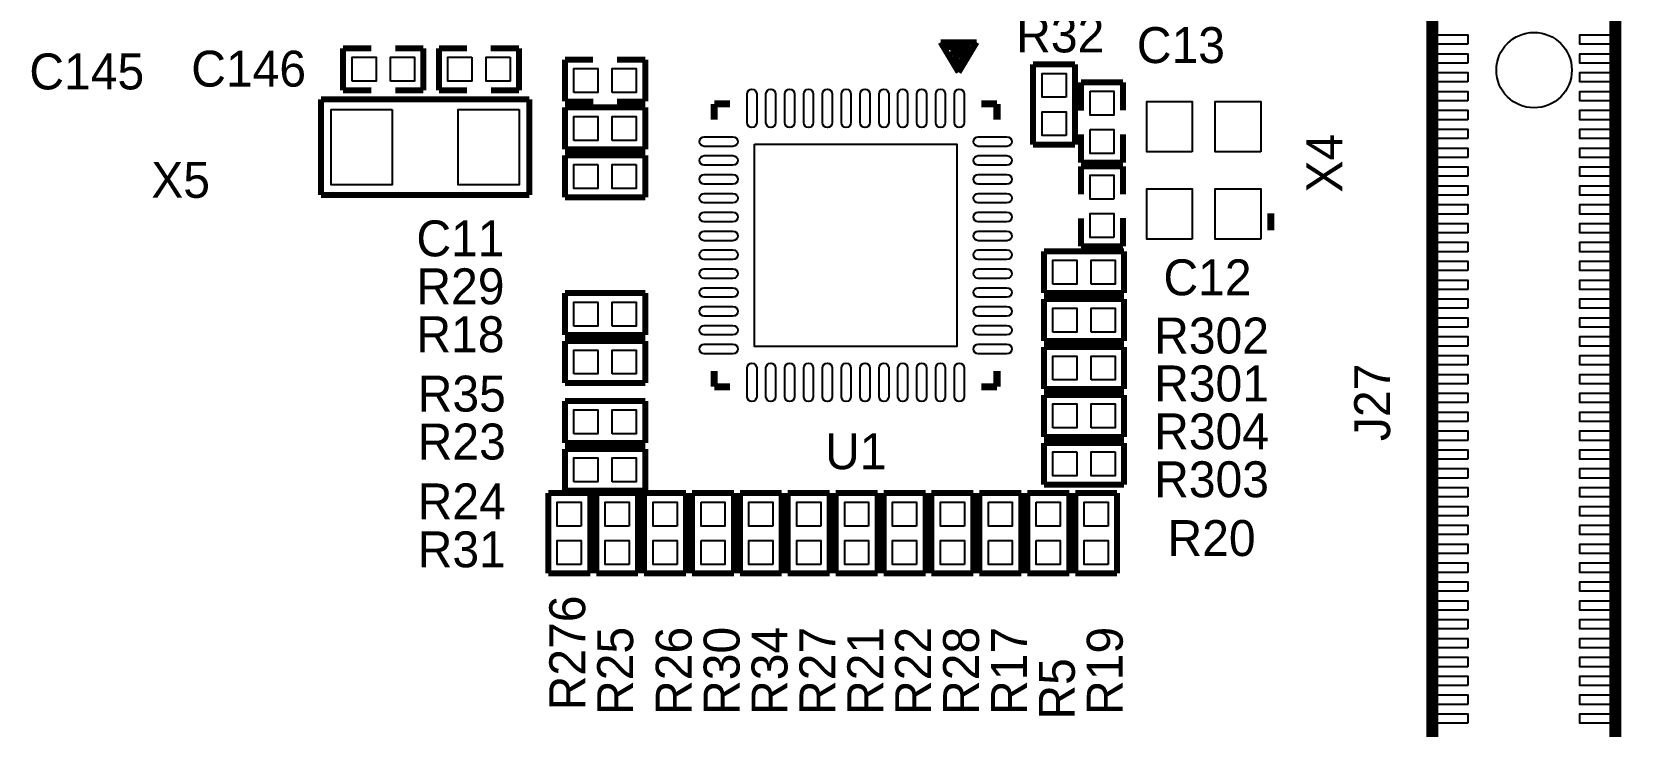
# Model space of a CAD drawing. Extents: x -68.5 to 22.8, y 26 to 103.8.
# Drawn here: x -43.86 to -10.15, y 65.72 to 80.45 of the extents above; entities that cross this region are included whole.
import ezdxf
from ezdxf.enums import TextEntityAlignment as Align

# ---------------------------------------------------------------- set-up
doc = ezdxf.new("R2010")
doc.units = 0
for name, color, linetype in [('PG_SILKSCREEN_TOP', 7, 'CONTINUOUS'), ('PIN_TOP', 84, 'CONTINUOUS'), ('RD_SILKSCREEN_TOP', 7, 'CONTINUOUS')]:
    doc.layers.add(name, color=color, linetype=linetype)

msp = doc.modelspace()

# ---------------------------------------------------------------- linework, layer by layer
at = {"layer": 'PG_SILKSCREEN_TOP'}
for points, const_width in [([(-14.153896, 61.332872), (-14.153896, 84.432648)], 0.254), ([(-10.273792, 84.432648), (-10.273792, 61.332872)], 0.254), ([(-24.584152, 80.224376), (-24.457152, 80.224376)], 0.127), ([(-24.203152, 79.589376), (-24.584152, 80.224376)], 0.127), ([(-24.584152, 80.224376), (-23.822152, 80.224376)], 0.127), ([(-24.457152, 80.224376), (-24.457152, 80.122776)], 0.127), ([(-23.822152, 80.224376), (-24.203152, 79.589376)], 0.127), ([(-37.25926, 80.09636), (-36.66236, 80.09636)], 0.127), ([(-37.25926, 79.20736), (-37.25926, 80.09636)], 0.127), ([(-36.15436, 80.09636), (-35.55746, 80.09636)], 0.127), ([(-35.55746, 80.09636), (-35.55746, 79.20736)], 0.127), ([(-35.22726, 80.09636), (-34.63036, 80.09636)], 0.127), ([(-35.22726, 79.20736), (-35.22726, 80.09636)], 0.127), ([(-34.12617, 80.09636), (-33.52546, 80.09636)], 0.127), ([(-33.52546, 80.09636), (-33.52546, 79.20736)], 0.127), ([(-32.552894, 79.857854), (-31.955994, 79.857854)], 0.127), ([(-32.552894, 78.968854), (-32.552894, 79.857854)], 0.127), ([(-31.447994, 79.857854), (-30.851094, 79.857854)], 0.127), ([(-30.851094, 79.857854), (-30.851094, 78.968854)], 0.127), ([(-24.457152, 80.122776), (-23.949152, 80.122776)], 0.127), ([(-24.380952, 80.021176), (-24.330152, 79.944976)], 0.127), ([(-23.999952, 80.021176), (-24.380952, 80.021176)], 0.127), ([(-24.330152, 79.944976), (-24.050752, 79.944976)], 0.127), ([(-24.304752, 79.868776), (-24.177752, 79.868776)], 0.127), ([(-24.203152, 79.716376), (-24.304752, 79.868776)], 0.127), ([(-24.050752, 79.944976), (-24.203152, 79.716376)], 0.127), ([(-23.949152, 80.122776), (-23.999952, 80.021176)], 0.127), ([(-22.621494, 78.054454), (-22.621494, 79.756254)], 0.127), ([(-22.621494, 79.756254), (-21.732494, 79.756254)], 0.127), ([(-21.732494, 79.756254), (-21.732494, 78.054454)], 0.127), ([(-36.65855, 79.20736), (-37.25926, 79.20736)], 0.127), ([(-35.55746, 79.20736), (-36.15436, 79.20736)], 0.127), ([(-34.63036, 79.20736), (-35.22726, 79.20736)], 0.127), ([(-33.52546, 79.20736), (-34.12236, 79.20736)], 0.127), ([(-21.605494, 79.375254), (-20.716494, 79.375254)], 0.127), ([(-21.605494, 78.774544), (-21.605494, 79.375254)], 0.127), ([(-20.716494, 79.375254), (-20.716494, 78.778354)], 0.127), ([(-37.72916, 76.98486), (-37.72916, 79.01686)], 0.127), ([(-37.72916, 79.01686), (-33.30956, 79.01686)], 0.127), ([(-33.30956, 79.01686), (-33.30956, 76.98486)], 0.127), ([(-31.952184, 78.968854), (-32.552894, 78.968854)], 0.127), ([(-32.552894, 78.841854), (-30.851094, 78.841854)], 0.127), ([(-32.552894, 77.952854), (-32.552894, 78.841854)], 0.127), ([(-30.851094, 78.968854), (-31.447994, 78.968854)], 0.127), ([(-30.851094, 78.841854), (-30.851094, 77.952854)], 0.127), ([(-29.387546, 78.91907), (-29.387546, 78.586076)], 0.1524), ([(-29.054552, 78.91907), (-29.387546, 78.91907)], 0.1524), ([(-23.387558, 78.91907), (-23.720552, 78.91907)], 0.1524), ([(-23.387558, 78.586076), (-23.387558, 78.91907)], 0.1524), ([(-21.605494, 77.673454), (-21.605494, 78.270354)], 0.127), ([(-20.716494, 78.270354), (-20.716494, 77.673454)], 0.127), ([(-30.851094, 77.952854), (-32.552894, 77.952854)], 0.127), ([(-32.552894, 76.936854), (-32.552894, 77.825854)], 0.127), ([(-32.552894, 77.825854), (-30.851094, 77.825854)], 0.127), ([(-30.851094, 77.825854), (-30.851094, 76.936854)], 0.127), ([(-21.732494, 78.054454), (-22.621494, 78.054454)], 0.127), ([(-20.716494, 77.673454), (-21.605494, 77.673454)], 0.127), ([(-21.605494, 77.000354), (-21.605494, 77.597254)], 0.127), ([(-21.605494, 77.597254), (-20.716494, 77.597254)], 0.127), ([(-20.716494, 77.597254), (-20.716494, 77.000354)], 0.127), ([(-33.30956, 76.98486), (-37.72916, 76.98486)], 0.127), ([(-30.851094, 76.936854), (-32.552894, 76.936854)], 0.127), ([(-21.605494, 75.895454), (-21.605494, 76.492354)], 0.127), ([(-20.716494, 76.496164), (-20.716494, 75.895454)], 0.127), ([(-17.579594, 76.238354), (-17.579594, 76.593954)], 0.1524), ([(-20.716494, 75.895454), (-21.605494, 75.895454)], 0.127), ([(-22.392894, 75.793854), (-20.691094, 75.793854)], 0.127), ([(-22.392894, 74.904854), (-22.392894, 75.793854)], 0.127), ([(-20.691094, 75.793854), (-20.691094, 74.904854)], 0.127), ([(-32.552894, 74.904854), (-30.851094, 74.904854)], 0.127), ([(-32.552894, 74.015854), (-32.552894, 74.904854)], 0.127), ([(-30.851094, 74.904854), (-30.851094, 74.015854)], 0.127), ([(-20.691094, 74.904854), (-22.392894, 74.904854)], 0.127), ([(-22.392894, 74.777854), (-20.691094, 74.777854)], 0.127), ([(-22.392894, 73.888854), (-22.392894, 74.777854)], 0.127), ([(-20.691094, 74.777854), (-20.691094, 73.888854)], 0.127), ([(-30.851094, 74.015854), (-32.552894, 74.015854)], 0.127), ([(-32.552894, 73.888854), (-30.851094, 73.888854)], 0.127), ([(-32.552894, 72.999854), (-32.552894, 73.888854)], 0.127), ([(-30.851094, 73.888854), (-30.851094, 72.999854)], 0.127), ([(-20.691094, 73.888854), (-22.392894, 73.888854)], 0.127), ([(-22.392894, 73.761854), (-20.691094, 73.761854)], 0.127), ([(-22.392894, 72.872854), (-22.392894, 73.761854)], 0.127), ([(-20.691094, 73.761854), (-20.691094, 72.872854)], 0.127), ([(-29.387546, 73.252076), (-29.387546, 72.919082)], 0.1524), ([(-23.387558, 72.919082), (-23.387558, 73.252076)], 0.1524), ([(-30.851094, 72.999854), (-32.552894, 72.999854)], 0.127), ([(-29.387546, 72.919082), (-29.054552, 72.919082)], 0.1524), ([(-23.720552, 72.919082), (-23.387558, 72.919082)], 0.1524), ([(-20.691094, 72.872854), (-22.392894, 72.872854)], 0.127), ([(-32.552894, 72.618854), (-30.851094, 72.618854)], 0.127), ([(-32.552894, 71.729854), (-32.552894, 72.618854)], 0.127), ([(-30.851094, 72.618854), (-30.851094, 71.729854)], 0.127), ([(-22.392894, 72.745854), (-20.691094, 72.745854)], 0.127), ([(-22.392894, 71.856854), (-22.392894, 72.745854)], 0.127), ([(-20.691094, 72.745854), (-20.691094, 71.856854)], 0.127), ([(-20.691094, 71.856854), (-22.392894, 71.856854)], 0.127), ([(-30.851094, 71.729854), (-32.552894, 71.729854)], 0.127), ([(-32.552894, 71.602854), (-30.851094, 71.602854)], 0.127), ([(-32.552894, 70.713854), (-32.552894, 71.602854)], 0.127), ([(-30.851094, 71.602854), (-30.851094, 70.713854)], 0.127), ([(-22.392894, 71.729854), (-20.691094, 71.729854)], 0.127), ([(-22.392894, 70.840854), (-22.392894, 71.729854)], 0.127), ([(-20.691094, 71.729854), (-20.691094, 70.840854)], 0.127), ([(-20.691094, 70.840854), (-22.392894, 70.840854)], 0.127), ([(-32.905954, 70.663054), (-32.016954, 70.663054)], 0.127), ([(-32.905954, 68.961254), (-32.905954, 70.663054)], 0.127), ([(-30.851094, 70.713854), (-32.552894, 70.713854)], 0.127), ([(-32.016954, 70.663054), (-32.016954, 68.961254)], 0.127), ([(-31.889954, 70.663054), (-31.000954, 70.663054)], 0.127), ([(-31.889954, 68.961254), (-31.889954, 70.663054)], 0.127), ([(-31.000954, 70.663054), (-31.000954, 68.961254)], 0.127), ([(-30.873954, 70.663054), (-29.984954, 70.663054)], 0.127), ([(-30.873954, 68.961254), (-30.873954, 70.663054)], 0.127), ([(-29.984954, 70.663054), (-29.984954, 68.961254)], 0.127), ([(-29.857954, 68.961254), (-29.857954, 70.663054)], 0.127), ([(-29.857954, 70.663054), (-28.968954, 70.663054)], 0.127), ([(-28.968954, 70.663054), (-28.968954, 68.961254)], 0.127), ([(-28.841954, 70.663054), (-27.952954, 70.663054)], 0.127), ([(-28.841954, 68.961254), (-28.841954, 70.663054)], 0.127), ([(-27.952954, 70.663054), (-27.952954, 68.961254)], 0.127), ([(-27.825954, 70.663054), (-26.936954, 70.663054)], 0.127), ([(-27.825954, 68.961254), (-27.825954, 70.663054)], 0.127), ([(-26.936954, 70.663054), (-26.936954, 68.961254)], 0.127), ([(-26.809954, 70.663054), (-25.920954, 70.663054)], 0.127), ([(-26.809954, 68.961254), (-26.809954, 70.663054)], 0.127), ([(-25.920954, 70.663054), (-25.920954, 68.961254)], 0.127), ([(-25.793954, 70.663054), (-24.904954, 70.663054)], 0.127), ([(-25.793954, 68.961254), (-25.793954, 70.663054)], 0.127), ([(-24.904954, 70.663054), (-24.904954, 68.961254)], 0.127), ([(-24.777954, 70.663054), (-23.888954, 70.663054)], 0.127), ([(-24.777954, 68.961254), (-24.777954, 70.663054)], 0.127), ([(-23.888954, 70.663054), (-23.888954, 68.961254)], 0.127), ([(-23.761954, 68.961254), (-23.761954, 70.663054)], 0.127), ([(-23.761954, 70.663054), (-22.872954, 70.663054)], 0.127), ([(-22.872954, 70.663054), (-22.872954, 68.961254)], 0.127), ([(-22.745954, 68.961254), (-22.745954, 70.663054)], 0.127), ([(-22.745954, 70.663054), (-21.856954, 70.663054)], 0.127), ([(-21.856954, 70.663054), (-21.856954, 68.961254)], 0.127), ([(-21.729954, 70.663054), (-20.840954, 70.663054)], 0.127), ([(-21.729954, 68.961254), (-21.729954, 70.663054)], 0.127), ([(-20.840954, 70.663054), (-20.840954, 68.961254)], 0.127), ([(-32.016954, 68.961254), (-32.905954, 68.961254)], 0.127), ([(-31.000954, 68.961254), (-31.889954, 68.961254)], 0.127), ([(-29.984954, 68.961254), (-30.873954, 68.961254)], 0.127), ([(-28.968954, 68.961254), (-29.857954, 68.961254)], 0.127), ([(-27.952954, 68.961254), (-28.841954, 68.961254)], 0.127), ([(-26.936954, 68.961254), (-27.825954, 68.961254)], 0.127), ([(-25.920954, 68.961254), (-26.809954, 68.961254)], 0.127), ([(-24.904954, 68.961254), (-25.793954, 68.961254)], 0.127), ([(-23.888954, 68.961254), (-24.777954, 68.961254)], 0.127), ([(-22.872954, 68.961254), (-23.761954, 68.961254)], 0.127), ([(-21.856954, 68.961254), (-22.745954, 68.961254)], 0.127), ([(-20.840954, 68.961254), (-21.729954, 68.961254)], 0.127)]:
    msp.add_lwpolyline(points, dxfattribs=dict(at, const_width=const_width))
at = {"layer": 'PIN_TOP'}
for points in [[(-13.403834, 80.182847), (-14.103858, 80.182847), (-14.103858, 80.382745), (-13.403834, 80.382745)], [(-10.32383, 80.182847), (-11.023854, 80.182847), (-11.023854, 80.382745), (-10.32383, 80.382745)], [(-13.403834, 79.782797), (-14.103858, 79.782797), (-14.103858, 79.982695), (-13.403834, 79.982695)], [(-10.32383, 79.782797), (-11.023854, 79.782797), (-11.023854, 79.982695), (-10.32383, 79.982695)], [(-37.06876, 79.39786), (-37.06876, 79.90586), (-36.56076, 79.90586), (-36.56076, 79.39786)], [(-36.25596, 79.39786), (-36.25596, 79.90586), (-35.74796, 79.90586), (-35.74796, 79.39786)], [(-34.52876, 79.90586), (-34.52876, 79.39786), (-35.03676, 79.39786), (-35.03676, 79.90586)], [(-33.71596, 79.90586), (-33.71596, 79.39786), (-34.22396, 79.39786), (-34.22396, 79.90586)], [(-32.362394, 79.159354), (-32.362394, 79.667354), (-31.854394, 79.667354), (-31.854394, 79.159354)], [(-31.549594, 79.159354), (-31.549594, 79.667354), (-31.041594, 79.667354), (-31.041594, 79.159354)], [(-13.403834, 79.382747), (-14.103858, 79.382747), (-14.103858, 79.582645), (-13.403834, 79.582645)], [(-10.32383, 79.382747), (-11.023854, 79.382747), (-11.023854, 79.582645), (-10.32383, 79.582645)], [(-21.922994, 79.057754), (-22.430994, 79.057754), (-22.430994, 79.565754), (-21.922994, 79.565754)], [(-21.414994, 79.184754), (-20.906994, 79.184754), (-20.906994, 78.676754), (-21.414994, 78.676754)], [(-19.246088, 77.901546), (-20.211288, 77.901546), (-20.211288, 78.968346), (-19.246088, 78.968346)], [(-17.7927, 77.901546), (-18.7579, 77.901546), (-18.7579, 78.968346), (-17.7927, 78.968346)], [(-13.403834, 78.982697), (-14.103858, 78.982697), (-14.103858, 79.182595), (-13.403834, 79.182595)], [(-10.32383, 78.982697), (-11.023854, 78.982697), (-11.023854, 79.182595), (-10.32383, 79.182595)], [(-36.21786, 78.80096), (-36.21786, 77.20076), (-37.51326, 77.20076), (-37.51326, 78.80096)], [(-33.52546, 78.80096), (-33.52546, 77.20076), (-34.82086, 77.20076), (-34.82086, 78.80096)], [(-32.362394, 78.143354), (-32.362394, 78.651354), (-31.854394, 78.651354), (-31.854394, 78.143354)], [(-31.549594, 78.143354), (-31.549594, 78.651354), (-31.041594, 78.651354), (-31.041594, 78.143354)], [(-21.922994, 78.244954), (-22.430994, 78.244954), (-22.430994, 78.752954), (-21.922994, 78.752954)], [(-13.403834, 78.582901), (-14.103858, 78.582901), (-14.103858, 78.782799), (-13.403834, 78.782799)], [(-10.32383, 78.582901), (-11.023854, 78.582901), (-11.023854, 78.782799), (-10.32383, 78.782799)], [(-21.414994, 78.371954), (-20.906994, 78.371954), (-20.906994, 77.863954), (-21.414994, 77.863954)], [(-13.403834, 78.182851), (-14.103858, 78.182851), (-14.103858, 78.382749), (-13.403834, 78.382749)], [(-10.32383, 78.182851), (-11.023854, 78.182851), (-11.023854, 78.382749), (-10.32383, 78.382749)], [(-28.533852, 78.065376), (-24.241252, 78.065376), (-24.241252, 73.772776), (-28.533852, 73.772776)], [(-13.403834, 77.782801), (-14.103858, 77.782801), (-14.103858, 77.982699), (-13.403834, 77.982699)], [(-10.32383, 77.782801), (-11.023854, 77.782801), (-11.023854, 77.982699), (-10.32383, 77.982699)], [(-31.854394, 77.635354), (-31.854394, 77.127354), (-32.362394, 77.127354), (-32.362394, 77.635354)], [(-31.041594, 77.635354), (-31.041594, 77.127354), (-31.549594, 77.127354), (-31.549594, 77.635354)], [(-13.403834, 77.382751), (-14.103858, 77.382751), (-14.103858, 77.582649), (-13.403834, 77.582649)], [(-10.32383, 77.382751), (-11.023854, 77.382751), (-11.023854, 77.582649), (-10.32383, 77.582649)], [(-20.906994, 76.898754), (-21.414994, 76.898754), (-21.414994, 77.406754), (-20.906994, 77.406754)], [(-19.246088, 76.048362), (-20.211288, 76.048362), (-20.211288, 77.115162), (-19.246088, 77.115162)], [(-17.7927, 76.048362), (-18.7579, 76.048362), (-18.7579, 77.115162), (-17.7927, 77.115162)], [(-13.403834, 76.982701), (-14.103858, 76.982701), (-14.103858, 77.182599), (-13.403834, 77.182599)], [(-10.32383, 76.982701), (-11.023854, 76.982701), (-11.023854, 77.182599), (-10.32383, 77.182599)], [(-20.906994, 76.085954), (-21.414994, 76.085954), (-21.414994, 76.593954), (-20.906994, 76.593954)], [(-13.403834, 76.582905), (-14.103858, 76.582905), (-14.103858, 76.782803), (-13.403834, 76.782803)], [(-10.32383, 76.582905), (-11.023854, 76.582905), (-11.023854, 76.782803), (-10.32383, 76.782803)], [(-13.403834, 76.182855), (-14.103858, 76.182855), (-14.103858, 76.382753), (-13.403834, 76.382753)], [(-10.32383, 76.182855), (-11.023854, 76.182855), (-11.023854, 76.382753), (-10.32383, 76.382753)], [(-13.403834, 75.782805), (-14.103858, 75.782805), (-14.103858, 75.982703), (-13.403834, 75.982703)], [(-10.32383, 75.782805), (-11.023854, 75.782805), (-11.023854, 75.982703), (-10.32383, 75.982703)], [(-22.202394, 75.095354), (-22.202394, 75.603354), (-21.694394, 75.603354), (-21.694394, 75.095354)], [(-21.389594, 75.095354), (-21.389594, 75.603354), (-20.881594, 75.603354), (-20.881594, 75.095354)], [(-13.403834, 75.382755), (-14.103858, 75.382755), (-14.103858, 75.582653), (-13.403834, 75.582653)], [(-10.32383, 75.382755), (-11.023854, 75.382755), (-11.023854, 75.582653), (-10.32383, 75.582653)], [(-13.403834, 74.982705), (-14.103858, 74.982705), (-14.103858, 75.182603), (-13.403834, 75.182603)], [(-10.32383, 74.982705), (-11.023854, 74.982705), (-11.023854, 75.182603), (-10.32383, 75.182603)], [(-32.362394, 74.206354), (-32.362394, 74.714354), (-31.854394, 74.714354), (-31.854394, 74.206354)], [(-31.549594, 74.206354), (-31.549594, 74.714354), (-31.041594, 74.714354), (-31.041594, 74.206354)], [(-22.202394, 74.079354), (-22.202394, 74.587354), (-21.694394, 74.587354), (-21.694394, 74.079354)], [(-21.389594, 74.079354), (-21.389594, 74.587354), (-20.881594, 74.587354), (-20.881594, 74.079354)], [(-13.403834, 74.582909), (-14.103858, 74.582909), (-14.103858, 74.782807), (-13.403834, 74.782807)], [(-10.32383, 74.582909), (-11.023854, 74.582909), (-11.023854, 74.782807), (-10.32383, 74.782807)], [(-13.403834, 74.182859), (-14.103858, 74.182859), (-14.103858, 74.382757), (-13.403834, 74.382757)], [(-10.32383, 74.182859), (-11.023854, 74.182859), (-11.023854, 74.382757), (-10.32383, 74.382757)], [(-13.403834, 73.782809), (-14.103858, 73.782809), (-14.103858, 73.982707), (-13.403834, 73.982707)], [(-10.32383, 73.782809), (-11.023854, 73.782809), (-11.023854, 73.982707), (-10.32383, 73.982707)], [(-32.362394, 73.190354), (-32.362394, 73.698354), (-31.854394, 73.698354), (-31.854394, 73.190354)], [(-31.549594, 73.190354), (-31.549594, 73.698354), (-31.041594, 73.698354), (-31.041594, 73.190354)], [(-22.202394, 73.063354), (-22.202394, 73.571354), (-21.694394, 73.571354), (-21.694394, 73.063354)], [(-21.389594, 73.063354), (-21.389594, 73.571354), (-20.881594, 73.571354), (-20.881594, 73.063354)], [(-13.403834, 73.382759), (-14.103858, 73.382759), (-14.103858, 73.582657), (-13.403834, 73.582657)], [(-10.32383, 73.382759), (-11.023854, 73.382759), (-11.023854, 73.582657), (-10.32383, 73.582657)], [(-13.403834, 72.982709), (-14.103858, 72.982709), (-14.103858, 73.182607), (-13.403834, 73.182607)], [(-10.32383, 72.982709), (-11.023854, 72.982709), (-11.023854, 73.182607), (-10.32383, 73.182607)], [(-22.202394, 72.047354), (-22.202394, 72.555354), (-21.694394, 72.555354), (-21.694394, 72.047354)], [(-21.389594, 72.047354), (-21.389594, 72.555354), (-20.881594, 72.555354), (-20.881594, 72.047354)], [(-13.403834, 72.582913), (-14.103858, 72.582913), (-14.103858, 72.782811), (-13.403834, 72.782811)], [(-10.32383, 72.582913), (-11.023854, 72.582913), (-11.023854, 72.782811), (-10.32383, 72.782811)], [(-32.362394, 71.920354), (-32.362394, 72.428354), (-31.854394, 72.428354), (-31.854394, 71.920354)], [(-31.549594, 71.920354), (-31.549594, 72.428354), (-31.041594, 72.428354), (-31.041594, 71.920354)], [(-13.403834, 72.182863), (-14.103858, 72.182863), (-14.103858, 72.382761), (-13.403834, 72.382761)], [(-10.32383, 72.182863), (-11.023854, 72.182863), (-11.023854, 72.382761), (-10.32383, 72.382761)], [(-13.403834, 71.782813), (-14.103858, 71.782813), (-14.103858, 71.982711), (-13.403834, 71.982711)], [(-10.32383, 71.782813), (-11.023854, 71.782813), (-11.023854, 71.982711), (-10.32383, 71.982711)], [(-21.694394, 71.539354), (-21.694394, 71.031354), (-22.202394, 71.031354), (-22.202394, 71.539354)], [(-20.881594, 71.539354), (-20.881594, 71.031354), (-21.389594, 71.031354), (-21.389594, 71.539354)], [(-13.403834, 71.382763), (-14.103858, 71.382763), (-14.103858, 71.582661), (-13.403834, 71.582661)], [(-10.32383, 71.382763), (-11.023854, 71.382763), (-11.023854, 71.582661), (-10.32383, 71.582661)], [(-32.362394, 70.904354), (-32.362394, 71.412354), (-31.854394, 71.412354), (-31.854394, 70.904354)], [(-31.549594, 70.904354), (-31.549594, 71.412354), (-31.041594, 71.412354), (-31.041594, 70.904354)], [(-13.403834, 70.982713), (-14.103858, 70.982713), (-14.103858, 71.182611), (-13.403834, 71.182611)], [(-10.32383, 70.982713), (-11.023854, 70.982713), (-11.023854, 71.182611), (-10.32383, 71.182611)], [(-32.207454, 69.964554), (-32.715454, 69.964554), (-32.715454, 70.472554), (-32.207454, 70.472554)], [(-31.191454, 69.964554), (-31.699454, 69.964554), (-31.699454, 70.472554), (-31.191454, 70.472554)], [(-30.175454, 69.964554), (-30.683454, 69.964554), (-30.683454, 70.472554), (-30.175454, 70.472554)], [(-29.667454, 70.472554), (-29.159454, 70.472554), (-29.159454, 69.964554), (-29.667454, 69.964554)], [(-28.143454, 69.964554), (-28.651454, 69.964554), (-28.651454, 70.472554), (-28.143454, 70.472554)], [(-27.127454, 69.964554), (-27.635454, 69.964554), (-27.635454, 70.472554), (-27.127454, 70.472554)], [(-26.111454, 69.964554), (-26.619454, 69.964554), (-26.619454, 70.472554), (-26.111454, 70.472554)], [(-25.095454, 69.964554), (-25.603454, 69.964554), (-25.603454, 70.472554), (-25.095454, 70.472554)], [(-24.079454, 69.964554), (-24.587454, 69.964554), (-24.587454, 70.472554), (-24.079454, 70.472554)], [(-23.571454, 70.472554), (-23.063454, 70.472554), (-23.063454, 69.964554), (-23.571454, 69.964554)], [(-22.555454, 70.472554), (-22.047454, 70.472554), (-22.047454, 69.964554), (-22.555454, 69.964554)], [(-21.031454, 69.964554), (-21.539454, 69.964554), (-21.539454, 70.472554), (-21.031454, 70.472554)], [(-13.403834, 70.582917), (-14.103858, 70.582917), (-14.103858, 70.782815), (-13.403834, 70.782815)], [(-10.32383, 70.582917), (-11.023854, 70.582917), (-11.023854, 70.782815), (-10.32383, 70.782815)], [(-13.403834, 70.182867), (-14.103858, 70.182867), (-14.103858, 70.382765), (-13.403834, 70.382765)], [(-10.32383, 70.182867), (-11.023854, 70.182867), (-11.023854, 70.382765), (-10.32383, 70.382765)], [(-13.403834, 69.782817), (-14.103858, 69.782817), (-14.103858, 69.982715), (-13.403834, 69.982715)], [(-10.32383, 69.782817), (-11.023854, 69.782817), (-11.023854, 69.982715), (-10.32383, 69.982715)], [(-32.207454, 69.151754), (-32.715454, 69.151754), (-32.715454, 69.659754), (-32.207454, 69.659754)], [(-31.191454, 69.151754), (-31.699454, 69.151754), (-31.699454, 69.659754), (-31.191454, 69.659754)], [(-30.175454, 69.151754), (-30.683454, 69.151754), (-30.683454, 69.659754), (-30.175454, 69.659754)], [(-29.667454, 69.659754), (-29.159454, 69.659754), (-29.159454, 69.151754), (-29.667454, 69.151754)], [(-28.143454, 69.151754), (-28.651454, 69.151754), (-28.651454, 69.659754), (-28.143454, 69.659754)], [(-27.127454, 69.151754), (-27.635454, 69.151754), (-27.635454, 69.659754), (-27.127454, 69.659754)], [(-26.111454, 69.151754), (-26.619454, 69.151754), (-26.619454, 69.659754), (-26.111454, 69.659754)], [(-25.095454, 69.151754), (-25.603454, 69.151754), (-25.603454, 69.659754), (-25.095454, 69.659754)], [(-24.079454, 69.151754), (-24.587454, 69.151754), (-24.587454, 69.659754), (-24.079454, 69.659754)], [(-23.571454, 69.659754), (-23.063454, 69.659754), (-23.063454, 69.151754), (-23.571454, 69.151754)], [(-22.555454, 69.659754), (-22.047454, 69.659754), (-22.047454, 69.151754), (-22.555454, 69.151754)], [(-21.031454, 69.151754), (-21.539454, 69.151754), (-21.539454, 69.659754), (-21.031454, 69.659754)], [(-13.403834, 69.382767), (-14.103858, 69.382767), (-14.103858, 69.582665), (-13.403834, 69.582665)], [(-10.32383, 69.382767), (-11.023854, 69.382767), (-11.023854, 69.582665), (-10.32383, 69.582665)], [(-13.403834, 68.982717), (-14.103858, 68.982717), (-14.103858, 69.182615), (-13.403834, 69.182615)], [(-10.32383, 68.982717), (-11.023854, 68.982717), (-11.023854, 69.182615), (-10.32383, 69.182615)], [(-13.403834, 68.582921), (-14.103858, 68.582921), (-14.103858, 68.782819), (-13.403834, 68.782819)], [(-10.32383, 68.582921), (-11.023854, 68.582921), (-11.023854, 68.782819), (-10.32383, 68.782819)], [(-13.403834, 68.182871), (-14.103858, 68.182871), (-14.103858, 68.382769), (-13.403834, 68.382769)], [(-10.32383, 68.182871), (-11.023854, 68.182871), (-11.023854, 68.382769), (-10.32383, 68.382769)], [(-13.403834, 67.782821), (-14.103858, 67.782821), (-14.103858, 67.982719), (-13.403834, 67.982719)], [(-10.32383, 67.782821), (-11.023854, 67.782821), (-11.023854, 67.982719), (-10.32383, 67.982719)], [(-13.403834, 67.382771), (-14.103858, 67.382771), (-14.103858, 67.582669), (-13.403834, 67.582669)], [(-10.32383, 67.382771), (-11.023854, 67.382771), (-11.023854, 67.582669), (-10.32383, 67.582669)], [(-13.403834, 66.982721), (-14.103858, 66.982721), (-14.103858, 67.182619), (-13.403834, 67.182619)], [(-10.32383, 66.982721), (-11.023854, 66.982721), (-11.023854, 67.182619), (-10.32383, 67.182619)], [(-13.403834, 66.582925), (-14.103858, 66.582925), (-14.103858, 66.782823), (-13.403834, 66.782823)], [(-10.32383, 66.582925), (-11.023854, 66.582925), (-11.023854, 66.782823), (-10.32383, 66.782823)], [(-13.403834, 66.182875), (-14.103858, 66.182875), (-14.103858, 66.382773), (-13.403834, 66.382773)], [(-10.32383, 66.182875), (-11.023854, 66.182875), (-11.023854, 66.382773), (-10.32383, 66.382773)], [(-13.403834, 65.782825), (-14.103858, 65.782825), (-14.103858, 65.982723), (-13.403834, 65.982723)], [(-10.32383, 65.782825), (-11.023854, 65.782825), (-11.023854, 65.982723), (-10.32383, 65.982723)]]:
    msp.add_lwpolyline(points, close=True, dxfattribs=at)
for points in [[(-28.689046, 78.520798), (-28.689046, 79.130398, -1), (-28.485846, 79.130398), (-28.485846, 78.520798, -1)], [(-28.28925, 78.520798), (-28.28925, 79.130398, -1), (-28.08605, 79.130398), (-28.08605, 78.520798, -1)], [(-27.8892, 78.520798), (-27.8892, 79.130398, -1), (-27.686, 79.130398), (-27.686, 78.520798, -1)], [(-27.48915, 78.520798), (-27.48915, 79.130398, -1), (-27.28595, 79.130398), (-27.28595, 78.520798, -1)], [(-27.0891, 78.520798), (-27.0891, 79.130398, -1), (-26.8859, 79.130398), (-26.8859, 78.520798, -1)], [(-26.68905, 78.520798), (-26.68905, 79.130398, -1), (-26.48585, 79.130398), (-26.48585, 78.520798, -1)], [(-26.289254, 78.520798), (-26.289254, 79.130398, -1), (-26.086054, 79.130398), (-26.086054, 78.520798, -1)], [(-25.889204, 78.520798), (-25.889204, 79.130398, -1), (-25.686004, 79.130398), (-25.686004, 78.520798, -1)], [(-25.489154, 78.520798), (-25.489154, 79.130398, -1), (-25.285954, 79.130398), (-25.285954, 78.520798, -1)], [(-25.089104, 78.520798), (-25.089104, 79.130398, -1), (-24.885904, 79.130398), (-24.885904, 78.520798, -1)], [(-24.689054, 78.520798), (-24.689054, 79.130398, -1), (-24.485854, 79.130398), (-24.485854, 78.520798, -1)], [(-24.289258, 78.520798), (-24.289258, 79.130398, -1), (-24.086058, 79.130398), (-24.086058, 78.520798, -1)], [(-28.989274, 78.01737), (-29.598874, 78.01737, -1), (-29.598874, 78.22057), (-28.989274, 78.22057, -1)], [(-23.17623, 78.01737), (-23.78583, 78.01737, -1), (-23.78583, 78.22057), (-23.17623, 78.22057, -1)], [(-28.989274, 77.617574), (-29.598874, 77.617574, -1), (-29.598874, 77.820774), (-28.989274, 77.820774, -1)], [(-23.17623, 77.617574), (-23.78583, 77.617574, -1), (-23.78583, 77.820774), (-23.17623, 77.820774, -1)], [(-28.989274, 77.217524), (-29.598874, 77.217524, -1), (-29.598874, 77.420724), (-28.989274, 77.420724, -1)], [(-23.17623, 77.217524), (-23.78583, 77.217524, -1), (-23.78583, 77.420724), (-23.17623, 77.420724, -1)], [(-28.989274, 76.817474), (-29.598874, 76.817474, -1), (-29.598874, 77.020674), (-28.989274, 77.020674, -1)], [(-23.17623, 76.817474), (-23.78583, 76.817474, -1), (-23.78583, 77.020674), (-23.17623, 77.020674, -1)], [(-28.989274, 76.417424), (-29.598874, 76.417424, -1), (-29.598874, 76.620624), (-28.989274, 76.620624, -1)], [(-23.17623, 76.417424), (-23.78583, 76.417424, -1), (-23.78583, 76.620624), (-23.17623, 76.620624, -1)], [(-28.989274, 76.017374), (-29.598874, 76.017374, -1), (-29.598874, 76.220574), (-28.989274, 76.220574, -1)], [(-23.17623, 76.017374), (-23.78583, 76.017374, -1), (-23.78583, 76.220574), (-23.17623, 76.220574, -1)], [(-28.989274, 75.617578), (-29.598874, 75.617578, -1), (-29.598874, 75.820778), (-28.989274, 75.820778, -1)], [(-23.17623, 75.617578), (-23.78583, 75.617578, -1), (-23.78583, 75.820778), (-23.17623, 75.820778, -1)], [(-28.989274, 75.217528), (-29.598874, 75.217528, -1), (-29.598874, 75.420728), (-28.989274, 75.420728, -1)], [(-23.17623, 75.217528), (-23.78583, 75.217528, -1), (-23.78583, 75.420728), (-23.17623, 75.420728, -1)], [(-28.989274, 74.817478), (-29.598874, 74.817478, -1), (-29.598874, 75.020678), (-28.989274, 75.020678, -1)], [(-23.17623, 74.817478), (-23.78583, 74.817478, -1), (-23.78583, 75.020678), (-23.17623, 75.020678, -1)], [(-28.989274, 74.417428), (-29.598874, 74.417428, -1), (-29.598874, 74.620628), (-28.989274, 74.620628, -1)], [(-23.17623, 74.417428), (-23.78583, 74.417428, -1), (-23.78583, 74.620628), (-23.17623, 74.620628, -1)], [(-28.989274, 74.017378), (-29.598874, 74.017378, -1), (-29.598874, 74.220578), (-28.989274, 74.220578, -1)], [(-23.17623, 74.017378), (-23.78583, 74.017378, -1), (-23.78583, 74.220578), (-23.17623, 74.220578, -1)], [(-28.989274, 73.617582), (-29.598874, 73.617582, -1), (-29.598874, 73.820782), (-28.989274, 73.820782, -1)], [(-23.17623, 73.617582), (-23.78583, 73.617582, -1), (-23.78583, 73.820782), (-23.17623, 73.820782, -1)], [(-28.689046, 72.707754), (-28.689046, 73.317354, -1), (-28.485846, 73.317354), (-28.485846, 72.707754, -1)], [(-28.28925, 72.707754), (-28.28925, 73.317354, -1), (-28.08605, 73.317354), (-28.08605, 72.707754, -1)], [(-27.8892, 72.707754), (-27.8892, 73.317354, -1), (-27.686, 73.317354), (-27.686, 72.707754, -1)], [(-27.48915, 72.707754), (-27.48915, 73.317354, -1), (-27.28595, 73.317354), (-27.28595, 72.707754, -1)], [(-27.0891, 72.707754), (-27.0891, 73.317354, -1), (-26.8859, 73.317354), (-26.8859, 72.707754, -1)], [(-26.68905, 72.707754), (-26.68905, 73.317354, -1), (-26.48585, 73.317354), (-26.48585, 72.707754, -1)], [(-26.289254, 72.707754), (-26.289254, 73.317354, -1), (-26.086054, 73.317354), (-26.086054, 72.707754, -1)], [(-25.889204, 72.707754), (-25.889204, 73.317354, -1), (-25.686004, 73.317354), (-25.686004, 72.707754, -1)], [(-25.489154, 72.707754), (-25.489154, 73.317354, -1), (-25.285954, 73.317354), (-25.285954, 72.707754, -1)], [(-25.089104, 72.707754), (-25.089104, 73.317354, -1), (-24.885904, 73.317354), (-24.885904, 72.707754, -1)], [(-24.689054, 72.707754), (-24.689054, 73.317354, -1), (-24.485854, 73.317354), (-24.485854, 72.707754, -1)], [(-24.289258, 72.707754), (-24.289258, 73.317354, -1), (-24.086058, 73.317354), (-24.086058, 72.707754, -1)]]:
    msp.add_lwpolyline(points, format="xyb", close=True, dxfattribs=at)
msp.add_circle((-11.99515, 79.63408), 0.8001, dxfattribs=at)

# ---------------------------------------------------------------- texts
at = {"layer": 'RD_SILKSCREEN_TOP'}
for s, p in [('R32', (-22.0472, 80.01)), ('C13', (-19.48688, 79.78394)), ('C145', (-42.6974, 79.22514)), ('C146', (-39.26332, 79.28356)), ('X5', (-40.70604, 76.925932)), ('C11', (-34.770314, 75.684634)), ('C12', (-18.923, 74.85888)), ('R29', (-34.770314, 74.668634)), ('R18', (-34.770314, 73.652634)), ('R302', (-18.836894, 73.624694)), ('R35', (-34.742374, 72.392794)), ('R301', (-18.836894, 72.608694)), ('R304', (-18.836894, 71.592694)), ('R23', (-34.742374, 71.376794)), ('U1', (-26.38298, 71.1708)), ('R303', (-18.836894, 70.576694)), ('R24', (-34.742374, 70.106794)), ('R31', (-34.742374, 69.090794)), ('R20', (-18.836894, 69.329554))]:
    msp.add_text(s, height=0.762, dxfattribs=at).set_placement(p, align=Align.CENTER)
for s, p in [('X4', (-16.0655, 77.6605)), ('J27', (-15.048738, 72.58812)), ('R276', (-32.123634, 67.27444)), ('R25', (-31.107634, 66.89344)), ('R26', (-29.865574, 66.89344)), ('R30', (-28.849574, 66.89344)), ('R34', (-27.833574, 66.89344)), ('R27', (-26.817574, 66.89344)), ('R21', (-25.801574, 66.89344)), ('R22', (-24.785574, 66.89344)), ('R28', (-23.769574, 66.89344)), ('R17', (-22.753574, 66.89344)), ('R19', (-20.721574, 66.89344)), ('R5', (-21.737574, 66.51244))]:
    msp.add_text(s, height=0.762, rotation=90, dxfattribs=at).set_placement(p, align=Align.CENTER)

doc.saveas('drawing.dxf')
